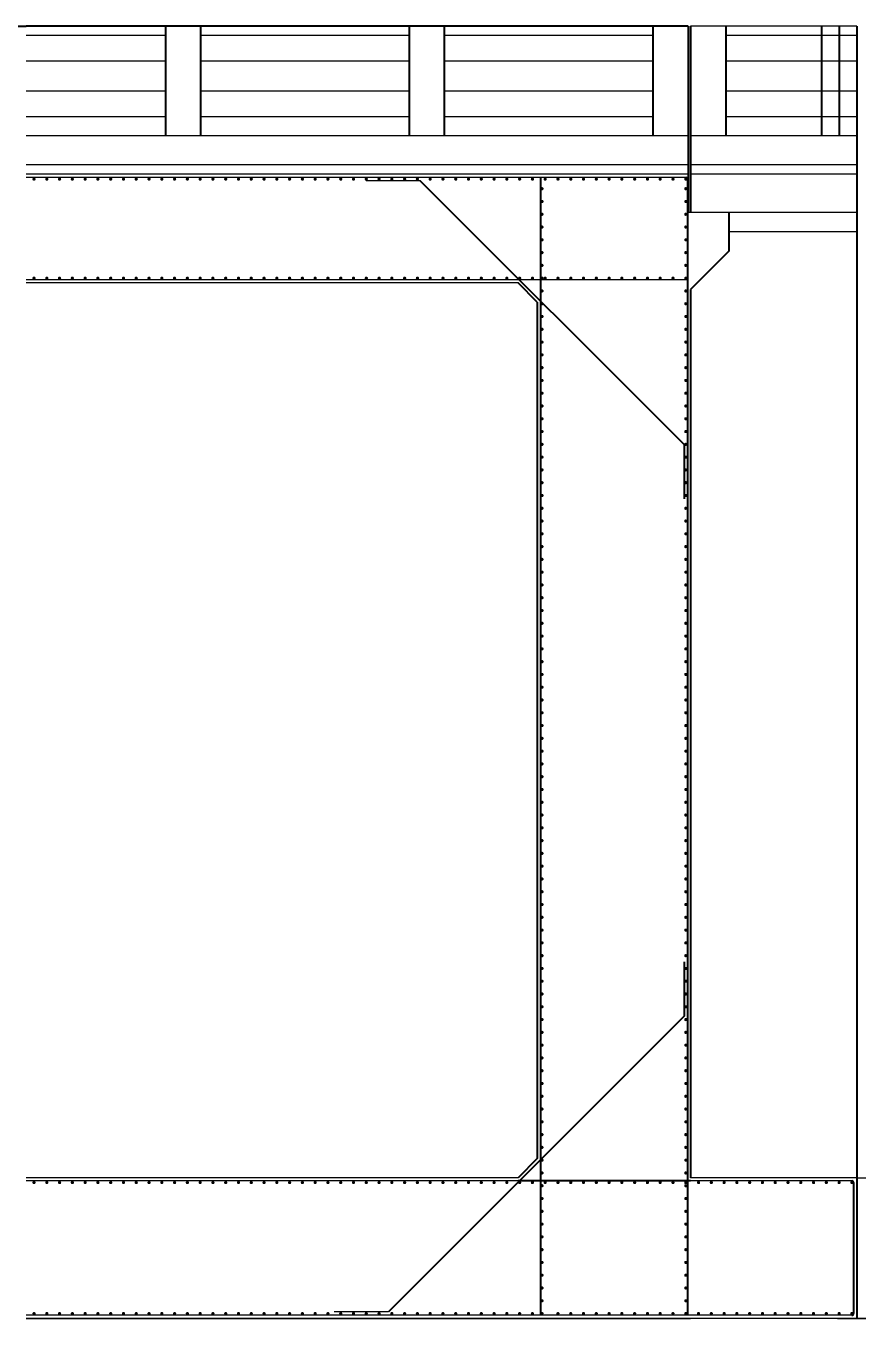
# Model space of a CAD drawing. Header units: millimetres. Extents: x -237855 to 12979, y -14991 to 144223.
# Drawn here: x -10346 to -3836, y 134038 to 144223 of the extents above; entities that cross this region are included whole.
import ezdxf

# ---------------------------------------------------------------- set-up
doc = ezdxf.new("R2010")
doc.units = ezdxf.units.MM
doc.header["$MEASUREMENT"] = 0
doc.layers.add('S TEXT', color=7, linetype='Continuous', lineweight=20)
doc.styles.get("Standard").update_dxf_attribs({"font": 'dutchb.ttf'})
doc.dimstyles.new('ISO-25', dxfattribs={"dimtxt": 1000, "dimasz": 1000, "dimexe": 1.25, "dimexo": 0.625, "dimtad": 0, "dimtxsty": 'Standard', "dimcen": 75, "dimadec": 0, "dimazin": 0, "dimtfac": 1, "dimtmove": 0, "dimatfit": 2, "dimfxl": 0, "dimarcsym": 0})

# ---------------------------------------------------------------- blocks, each defined once
blk = doc.blocks.new('*D19')
at = {"color": 0, "lineweight": -2}
for p, q in [((9154, 134627), (9154, 133162)), ((-29846, 133527), (-29846, 133162)), ((-28846, 133163), (-12128, 133163)), ((8154, 133163), (-8565, 133163))]:
    blk.add_line(p, q, dxfattribs=at)
at = {"color": 0}
for points in [[(-28846, 133330), (-28846, 132996), (-29846, 133163)], [(8154, 133330), (8154, 132996), (9154, 133163)]]:
    blk.add_solid(points, dxfattribs=at)
at = {"layer": 'Defpoints', "color": 0}
for p in [(9154, 134627), (-29846, 133527), (9154, 133163)]:
    blk.add_point(p, dxfattribs=at)
at = {"color": 0, "insert": (-10346, 133163), "char_height": 1000, "attachment_point": 5}
blk.add_mtext('39000', dxfattribs=at)

msp = doc.modelspace()

# ---------------------------------------------------------------- linework, layer by layer
for p, q in [((-15526.35978, 144222.84867), (-10346.35978, 144222.84867)), ((-5166.35978, 144222.84857), (-10346.35978, 144222.84867)), ((-9255.35978, 144222.84861), (-9255.35979, 143362.84861)), ((-8980.35978, 144222.84861), (-8980.35979, 143362.84861)), ((-7348.35978, 144222.84859), (-7348.35979, 143362.84859)), ((-7073.35978, 144222.84859), (-7073.35979, 143362.84859)), ((-5441.35978, 144222.84857), (-5441.35979, 143362.84857)), ((-5166.35978, 144222.84857), (-5166.35979, 142762.84857)), ((-5146.35978, 144222.84857), (-5146.35979, 142762.84857)), ((-4871.35978, 144222.84857), (-4871.35979, 143362.84856)), ((-4121.35978, 144222.84854), (-4121.35979, 143362.84855)), ((-3983.85978, 144222.84854), (-3983.85979, 143362.84854)), ((-3846.35978, 144222.84854), (-3846.35988, 134112.84854)), ((-3846.35978, 144222.84854), (-3846.35988, 134112.84854)), ((-5196.35981, 140948.20391), (-7261.00445, 143012.84861)), ((-6321.35979, 143037.84859), (-6321.35988, 134137.84859)), ((-5171.35979, 143025.34857), (-5171.35988, 134137.84857)), ((-4846.35979, 142762.84856), (-4846.3598, 142462.84856)), ((-4846.3598, 142462.84856), (-5146.3598, 142162.84857)), ((-6346.3598, 142062.84859), (-6496.3598, 142212.8486)), ((-5146.3598, 142162.84857), (-5146.35987, 135212.84857)), ((-6346.3598, 142062.84859), (-6346.35987, 135362.84859)), ((-5196.35981, 140948.20391), (-5196.35982, 140523.93984)), ((-5196.35985, 136901.7573), (-5196.35986, 136477.49323)), ((-5196.35986, 136477.49323), (-7511.00454, 134162.84862)), ((-6346.35987, 135362.84859), (-6496.35987, 135212.8486)), ((-5146.35987, 135187.84857), (-6496.35987, 135187.8486)), ((-3871.35987, 135175.34854), (-3871.35988, 134150.34854))]:
    msp.add_line(p, q)
at = {"const_width": 12.5}
for points in [[(-10277.60979, 143025.34867, -1), (-10290.10979, 143025.34867, -1)], [(-10177.60979, 143025.34867, -1), (-10190.10979, 143025.34867, -1)], [(-10077.60979, 143025.34867, -1), (-10090.10979, 143025.34867, -1)], [(-9977.60979, 143025.34867, -1), (-9990.10979, 143025.34867, -1)], [(-9877.60979, 143025.34866, -1), (-9890.10979, 143025.34866, -1)], [(-9777.60979, 143025.34866, -1), (-9790.10979, 143025.34866, -1)], [(-9677.60979, 143025.34866, -1), (-9690.10979, 143025.34866, -1)], [(-9577.60979, 143025.34866, -1), (-9590.10979, 143025.34866, -1)], [(-9477.60979, 143025.34866, -1), (-9490.10979, 143025.34866, -1)], [(-9377.60979, 143025.34865, -1), (-9390.10979, 143025.34865, -1)], [(-9277.60979, 143025.34865, -1), (-9290.10979, 143025.34865, -1)], [(-9177.60979, 143025.34865, -1), (-9190.10979, 143025.34865, -1)], [(-9077.60979, 143025.34865, -1), (-9090.10979, 143025.34865, -1)], [(-8977.60979, 143025.34865, -1), (-8990.10979, 143025.34865, -1)], [(-8877.60979, 143025.34864, -1), (-8890.10979, 143025.34864, -1)], [(-8777.60979, 143025.34864, -1), (-8790.10979, 143025.34864, -1)], [(-8677.60979, 143025.34864, -1), (-8690.10979, 143025.34864, -1)], [(-8577.60979, 143025.34864, -1), (-8590.10979, 143025.34864, -1)], [(-8477.60979, 143025.34864, -1), (-8490.10979, 143025.34864, -1)], [(-8377.60979, 143025.34863, -1), (-8390.10979, 143025.34863, -1)], [(-8277.60979, 143025.34863, -1), (-8290.10979, 143025.34863, -1)], [(-8177.60979, 143025.34863, -1), (-8190.10979, 143025.34863, -1)], [(-8077.60979, 143025.34863, -1), (-8090.10979, 143025.34863, -1)], [(-7977.60979, 143025.34863, -1), (-7990.10979, 143025.34863, -1)], [(-7877.60979, 143025.34862, -1), (-7890.10979, 143025.34862, -1)], [(-7777.60979, 143025.34862, -1), (-7790.10979, 143025.34862, -1)], [(-7677.60979, 143025.34862, -1), (-7690.10979, 143025.34862, -1)], [(-7577.60979, 143025.34862, -1), (-7590.10979, 143025.34862, -1)], [(-7477.60979, 143025.34862, -1), (-7490.10979, 143025.34862, -1)], [(-7377.60979, 143025.34861, -1), (-7390.10979, 143025.34861, -1)], [(-7277.60979, 143025.34861, -1), (-7290.10979, 143025.34861, -1)], [(-7177.60979, 143025.34861, -1), (-7190.10979, 143025.34861, -1)], [(-7077.60979, 143025.34861, -1), (-7090.10979, 143025.34861, -1)], [(-6977.60979, 143025.34861, -1), (-6990.10979, 143025.34861, -1)], [(-6877.60979, 143025.3486, -1), (-6890.10979, 143025.3486, -1)], [(-6777.60979, 143025.3486, -1), (-6790.10979, 143025.3486, -1)], [(-6677.60979, 143025.3486, -1), (-6690.10979, 143025.3486, -1)], [(-6577.60979, 143025.3486, -1), (-6590.10979, 143025.3486, -1)], [(-6477.60979, 143025.3486, -1), (-6490.10979, 143025.3486, -1)], [(-6377.60979, 143025.34859, -1), (-6390.10979, 143025.34859, -1)], [(-6277.60979, 143025.34859, -1), (-6290.10979, 143025.34859, -1)], [(-6177.60979, 143025.34859, -1), (-6190.10979, 143025.34859, -1)], [(-6077.60979, 143025.34859, -1), (-6090.10979, 143025.34859, -1)], [(-5977.60979, 143025.34859, -1), (-5990.10979, 143025.34859, -1)], [(-5877.60979, 143025.34858, -1), (-5890.10979, 143025.34858, -1)], [(-5777.60979, 143025.34858, -1), (-5790.10979, 143025.34858, -1)], [(-5677.60979, 143025.34858, -1), (-5690.10979, 143025.34858, -1)], [(-5577.60979, 143025.34858, -1), (-5590.10979, 143025.34858, -1)], [(-5477.60979, 143025.34858, -1), (-5490.10979, 143025.34858, -1)], [(-5377.60979, 143025.34857, -1), (-5390.10979, 143025.34857, -1)], [(-5277.60979, 143025.34857, -1), (-5290.10979, 143025.34857, -1)], [(-5177.60979, 143025.34857, -1), (-5190.10979, 143025.34857, -1)], [(-6302.6097, 142950.34859, -1), (-6315.1097, 142950.34859, -1)], [(-5177.6097, 142950.34857, -1), (-5190.1097, 142950.34857, -1)], [(-6302.6097, 142850.34859, -1), (-6315.1097, 142850.34859, -1)], [(-5177.6097, 142850.34857, -1), (-5190.1097, 142850.34857, -1)], [(-6302.60971, 142750.34859, -1), (-6315.10971, 142750.34859, -1)], [(-5177.60971, 142750.34857, -1), (-5190.10971, 142750.34857, -1)], [(-6302.60971, 142650.34859, -1), (-6315.10971, 142650.34859, -1)], [(-5177.60971, 142650.34857, -1), (-5190.10971, 142650.34857, -1)], [(-6302.60971, 142550.34859, -1), (-6315.10971, 142550.34859, -1)], [(-5177.60971, 142550.34857, -1), (-5190.10971, 142550.34857, -1)], [(-6302.60971, 142450.34859, -1), (-6315.10971, 142450.34859, -1)], [(-5177.60971, 142450.34857, -1), (-5190.10971, 142450.34857, -1)], [(-6302.60971, 142350.34859, -1), (-6315.10971, 142350.34859, -1)], [(-5177.60971, 142350.34857, -1), (-5190.10971, 142350.34857, -1)], [(-10277.60972, 142250.34867, -1), (-10290.10972, 142250.34867, -1)], [(-10177.60972, 142250.34867, -1), (-10190.10972, 142250.34867, -1)], [(-10077.60972, 142250.34867, -1), (-10090.10972, 142250.34867, -1)], [(-9977.60972, 142250.34867, -1), (-9990.10972, 142250.34867, -1)], [(-9877.60972, 142250.34866, -1), (-9890.10972, 142250.34866, -1)], [(-9777.60972, 142250.34866, -1), (-9790.10972, 142250.34866, -1)], [(-9677.60972, 142250.34866, -1), (-9690.10972, 142250.34866, -1)], [(-9577.60972, 142250.34866, -1), (-9590.10972, 142250.34866, -1)], [(-9477.60972, 142250.34866, -1), (-9490.10972, 142250.34866, -1)], [(-9377.60972, 142250.34865, -1), (-9390.10972, 142250.34865, -1)], [(-9277.60972, 142250.34865, -1), (-9290.10972, 142250.34865, -1)], [(-9177.60972, 142250.34865, -1), (-9190.10972, 142250.34865, -1)], [(-9077.60972, 142250.34865, -1), (-9090.10972, 142250.34865, -1)], [(-8977.60972, 142250.34865, -1), (-8990.10972, 142250.34865, -1)], [(-8877.60972, 142250.34864, -1), (-8890.10972, 142250.34864, -1)], [(-8777.60972, 142250.34864, -1), (-8790.10972, 142250.34864, -1)], [(-8677.60972, 142250.34864, -1), (-8690.10972, 142250.34864, -1)], [(-8577.60972, 142250.34864, -1), (-8590.10972, 142250.34864, -1)], [(-8477.60972, 142250.34864, -1), (-8490.10972, 142250.34864, -1)], [(-8377.60972, 142250.34863, -1), (-8390.10972, 142250.34863, -1)], [(-8277.60972, 142250.34863, -1), (-8290.10972, 142250.34863, -1)], [(-8177.60972, 142250.34863, -1), (-8190.10972, 142250.34863, -1)], [(-8077.60972, 142250.34863, -1), (-8090.10972, 142250.34863, -1)], [(-7977.60972, 142250.34863, -1), (-7990.10972, 142250.34863, -1)], [(-7877.60972, 142250.34862, -1), (-7890.10972, 142250.34862, -1)], [(-7777.60972, 142250.34862, -1), (-7790.10972, 142250.34862, -1)], [(-7677.60972, 142250.34862, -1), (-7690.10972, 142250.34862, -1)], [(-7577.60972, 142250.34862, -1), (-7590.10972, 142250.34862, -1)], [(-7477.60972, 142250.34862, -1), (-7490.10972, 142250.34862, -1)], [(-7377.60972, 142250.34861, -1), (-7390.10972, 142250.34861, -1)], [(-7277.60972, 142250.34861, -1), (-7290.10972, 142250.34861, -1)], [(-7177.60972, 142250.34861, -1), (-7190.10972, 142250.34861, -1)], [(-7077.60972, 142250.34861, -1), (-7090.10972, 142250.34861, -1)], [(-6977.60972, 142250.34861, -1), (-6990.10972, 142250.34861, -1)], [(-6877.60972, 142250.3486, -1), (-6890.10972, 142250.3486, -1)], [(-6777.60972, 142250.3486, -1), (-6790.10972, 142250.3486, -1)], [(-6677.60972, 142250.3486, -1), (-6690.10972, 142250.3486, -1)], [(-6577.60972, 142250.3486, -1), (-6590.10972, 142250.3486, -1)], [(-6477.60972, 142250.3486, -1), (-6490.10972, 142250.3486, -1)], [(-6377.60972, 142250.34859, -1), (-6390.10972, 142250.34859, -1)], [(-6302.60972, 142250.34859, -1), (-6315.10972, 142250.34859, -1)], [(-6277.60972, 142250.34859, -1), (-6290.10972, 142250.34859, -1)], [(-6177.60972, 142250.34859, -1), (-6190.10972, 142250.34859, -1)], [(-6077.60972, 142250.34859, -1), (-6090.10972, 142250.34859, -1)], [(-5977.60972, 142250.34859, -1), (-5990.10972, 142250.34859, -1)], [(-5877.60972, 142250.34858, -1), (-5890.10972, 142250.34858, -1)], [(-5777.60972, 142250.34858, -1), (-5790.10972, 142250.34858, -1)], [(-5677.60972, 142250.34858, -1), (-5690.10972, 142250.34858, -1)], [(-5577.60972, 142250.34858, -1), (-5590.10972, 142250.34858, -1)], [(-5477.60972, 142250.34858, -1), (-5490.10972, 142250.34858, -1)], [(-5377.60972, 142250.34857, -1), (-5390.10972, 142250.34857, -1)], [(-5277.60972, 142250.34857, -1), (-5290.10972, 142250.34857, -1)], [(-5177.6098, 142250.34857, -1), (-5190.1098, 142250.34857, -1)], [(-5177.60972, 142250.34857, -1), (-5190.10972, 142250.34857, -1)], [(-6302.60972, 142150.34859, -1), (-6315.10972, 142150.34859, -1)], [(-5177.60972, 142150.34857, -1), (-5190.10972, 142150.34857, -1)], [(-6302.60972, 142050.34859, -1), (-6315.10972, 142050.34859, -1)], [(-5177.60972, 142050.34857, -1), (-5190.10972, 142050.34857, -1)], [(-6302.60972, 141950.34859, -1), (-6315.10972, 141950.34859, -1)], [(-5177.60972, 141950.34857, -1), (-5190.10972, 141950.34857, -1)], [(-6302.60972, 141850.34859, -1), (-6315.10972, 141850.34859, -1)], [(-5177.60972, 141850.34857, -1), (-5190.10972, 141850.34857, -1)], [(-6302.60973, 141750.34859, -1), (-6315.10973, 141750.34859, -1)], [(-5177.60973, 141750.34857, -1), (-5190.10973, 141750.34857, -1)], [(-6302.60973, 141650.34859, -1), (-6315.10973, 141650.34859, -1)], [(-5177.60973, 141650.34857, -1), (-5190.10973, 141650.34857, -1)], [(-6302.60973, 141550.34859, -1), (-6315.10973, 141550.34859, -1)], [(-5177.60973, 141550.34857, -1), (-5190.10973, 141550.34857, -1)], [(-6302.60973, 141450.34859, -1), (-6315.10973, 141450.34859, -1)], [(-5177.60973, 141450.34857, -1), (-5190.10973, 141450.34857, -1)], [(-6302.60973, 141350.34859, -1), (-6315.10973, 141350.34859, -1)], [(-5177.60973, 141350.34857, -1), (-5190.10973, 141350.34857, -1)], [(-6302.60974, 141250.34859, -1), (-6315.10974, 141250.34859, -1)], [(-5177.60974, 141250.34857, -1), (-5190.10974, 141250.34857, -1)], [(-6302.60974, 141150.34859, -1), (-6315.10974, 141150.34859, -1)], [(-6302.60974, 141050.34859, -1), (-6315.10974, 141050.34859, -1)], [(-5177.60974, 141150.34857, -1), (-5190.10974, 141150.34857, -1)], [(-5177.60974, 141050.34857, -1), (-5190.10974, 141050.34857, -1)], [(-6302.60974, 140950.34859, -1), (-6315.10974, 140950.34859, -1)], [(-5177.60974, 140950.34857, -1), (-5190.10974, 140950.34857, -1)], [(-6302.60974, 140850.34859, -1), (-6315.10974, 140850.34859, -1)], [(-5177.60974, 140850.34857, -1), (-5190.10974, 140850.34857, -1)], [(-6302.60975, 140750.34859, -1), (-6315.10975, 140750.34859, -1)], [(-5177.60975, 140750.34857, -1), (-5190.10975, 140750.34857, -1)], [(-6302.60975, 140650.34859, -1), (-6315.10975, 140650.34859, -1)], [(-5177.60975, 140650.34857, -1), (-5190.10975, 140650.34857, -1)], [(-6302.60975, 140550.34859, -1), (-6315.10975, 140550.34859, -1)], [(-5177.60975, 140550.34857, -1), (-5190.10975, 140550.34857, -1)], [(-6302.60975, 140450.34859, -1), (-6315.10975, 140450.34859, -1)], [(-5177.60975, 140450.34857, -1), (-5190.10975, 140450.34857, -1)], [(-6302.60975, 140350.34859, -1), (-6315.10975, 140350.34859, -1)], [(-5177.60975, 140350.34857, -1), (-5190.10975, 140350.34857, -1)], [(-6302.60976, 140250.34859, -1), (-6315.10976, 140250.34859, -1)], [(-5177.60976, 140250.34857, -1), (-5190.10976, 140250.34857, -1)], [(-6302.60976, 140150.34859, -1), (-6315.10976, 140150.34859, -1)], [(-5177.60976, 140150.34857, -1), (-5190.10976, 140150.34857, -1)], [(-6302.60976, 140050.34859, -1), (-6315.10976, 140050.34859, -1)], [(-5177.60976, 140050.34857, -1), (-5190.10976, 140050.34857, -1)], [(-6302.60976, 139950.34859, -1), (-6315.10976, 139950.34859, -1)], [(-5177.60976, 139950.34857, -1), (-5190.10976, 139950.34857, -1)], [(-6302.60976, 139850.34859, -1), (-6315.10976, 139850.34859, -1)], [(-5177.60976, 139850.34857, -1), (-5190.10976, 139850.34857, -1)], [(-6302.60977, 139750.34859, -1), (-6315.10977, 139750.34859, -1)], [(-5177.60977, 139750.34857, -1), (-5190.10977, 139750.34857, -1)], [(-6302.60977, 139650.34859, -1), (-6315.10977, 139650.34859, -1)], [(-5177.60977, 139650.34857, -1), (-5190.10977, 139650.34857, -1)], [(-6302.60977, 139550.34859, -1), (-6315.10977, 139550.34859, -1)], [(-5177.60977, 139550.34857, -1), (-5190.10977, 139550.34857, -1)], [(-6302.60977, 139450.34859, -1), (-6315.10977, 139450.34859, -1)], [(-5177.60977, 139450.34857, -1), (-5190.10977, 139450.34857, -1)], [(-6302.60978, 139350.34859, -1), (-6315.10978, 139350.34859, -1)], [(-5177.60978, 139350.34857, -1), (-5190.10978, 139350.34857, -1)], [(-6302.60978, 139250.34859, -1), (-6315.10978, 139250.34859, -1)], [(-5177.60978, 139250.34857, -1), (-5190.10978, 139250.34857, -1)], [(-6302.60978, 139150.34859, -1), (-6315.10978, 139150.34859, -1)], [(-5177.60978, 139150.34857, -1), (-5190.10978, 139150.34857, -1)], [(-6302.60978, 139050.34859, -1), (-6315.10978, 139050.34859, -1)], [(-5177.60978, 139050.34857, -1), (-5190.10978, 139050.34857, -1)], [(-6302.60978, 138950.34859, -1), (-6315.10978, 138950.34859, -1)], [(-5177.60978, 138950.34857, -1), (-5190.10978, 138950.34857, -1)], [(-6302.60979, 138850.34859, -1), (-6315.10979, 138850.34859, -1)], [(-5177.60979, 138850.34857, -1), (-5190.10979, 138850.34857, -1)], [(-6302.60979, 138750.34859, -1), (-6315.10979, 138750.34859, -1)], [(-5177.60979, 138750.34857, -1), (-5190.10979, 138750.34857, -1)], [(-6302.60979, 138650.34859, -1), (-6315.10979, 138650.34859, -1)], [(-5177.60979, 138650.34857, -1), (-5190.10979, 138650.34857, -1)], [(-6302.60979, 138550.34859, -1), (-6315.10979, 138550.34859, -1)], [(-5177.60979, 138550.34857, -1), (-5190.10979, 138550.34857, -1)], [(-6302.60979, 138450.34859, -1), (-6315.10979, 138450.34859, -1)], [(-5177.60979, 138450.34857, -1), (-5190.10979, 138450.34857, -1)], [(-6302.6098, 138350.34859, -1), (-6315.1098, 138350.34859, -1)], [(-5177.6098, 138350.34857, -1), (-5190.1098, 138350.34857, -1)], [(-6302.6098, 138250.34859, -1), (-6315.1098, 138250.34859, -1)], [(-5177.6098, 138250.34857, -1), (-5190.1098, 138250.34857, -1)], [(-6302.6098, 138150.34859, -1), (-6315.1098, 138150.34859, -1)], [(-5177.6098, 138150.34857, -1), (-5190.1098, 138150.34857, -1)], [(-6302.6098, 138050.34859, -1), (-6315.1098, 138050.34859, -1)], [(-5177.6098, 138050.34857, -1), (-5190.1098, 138050.34857, -1)], [(-6302.6098, 137950.34859, -1), (-6315.1098, 137950.34859, -1)], [(-5177.6098, 137950.34857, -1), (-5190.1098, 137950.34857, -1)], [(-6302.60981, 137850.34859, -1), (-6315.10981, 137850.34859, -1)], [(-5177.60981, 137850.34857, -1), (-5190.10981, 137850.34857, -1)], [(-6302.60981, 137750.34859, -1), (-6315.10981, 137750.34859, -1)], [(-5177.60981, 137750.34857, -1), (-5190.10981, 137750.34857, -1)], [(-6302.60981, 137650.34859, -1), (-6315.10981, 137650.34859, -1)], [(-5177.60981, 137650.34857, -1), (-5190.10981, 137650.34857, -1)], [(-6302.60981, 137550.34859, -1), (-6315.10981, 137550.34859, -1)], [(-5177.60981, 137550.34857, -1), (-5190.10981, 137550.34857, -1)], [(-6302.60981, 137450.34859, -1), (-6315.10981, 137450.34859, -1)], [(-5177.60981, 137450.34857, -1), (-5190.10981, 137450.34857, -1)], [(-6302.60982, 137350.34859, -1), (-6315.10982, 137350.34859, -1)], [(-5177.60982, 137350.34857, -1), (-5190.10982, 137350.34857, -1)], [(-6302.60982, 137250.34859, -1), (-6315.10982, 137250.34859, -1)], [(-5177.60982, 137250.34857, -1), (-5190.10982, 137250.34857, -1)], [(-6302.60982, 137150.34859, -1), (-6315.10982, 137150.34859, -1)], [(-5177.60982, 137150.34857, -1), (-5190.10982, 137150.34857, -1)], [(-6302.60982, 137050.34859, -1), (-6315.10982, 137050.34859, -1)], [(-5177.60982, 137050.34857, -1), (-5190.10982, 137050.34857, -1)], [(-6302.60982, 136950.34859, -1), (-6315.10982, 136950.34859, -1)], [(-5177.60982, 136950.34857, -1), (-5190.10982, 136950.34857, -1)], [(-6302.60983, 136850.34859, -1), (-6315.10983, 136850.34859, -1)], [(-5177.60983, 136850.34857, -1), (-5190.10983, 136850.34857, -1)], [(-6302.60983, 136750.34859, -1), (-6315.10983, 136750.34859, -1)], [(-5177.60983, 136750.34857, -1), (-5190.10983, 136750.34857, -1)], [(-6302.60983, 136650.34859, -1), (-6315.10983, 136650.34859, -1)], [(-5177.60983, 136650.34857, -1), (-5190.10983, 136650.34857, -1)], [(-6302.60983, 136550.34859, -1), (-6315.10983, 136550.34859, -1)], [(-5177.60983, 136550.34857, -1), (-5190.10983, 136550.34857, -1)], [(-6302.60983, 136450.34859, -1), (-6315.10983, 136450.34859, -1)], [(-5177.60983, 136450.34857, -1), (-5190.10983, 136450.34857, -1)], [(-6302.60984, 136350.34859, -1), (-6315.10984, 136350.34859, -1)], [(-5177.60984, 136350.34857, -1), (-5190.10984, 136350.34857, -1)], [(-6302.60984, 136250.34859, -1), (-6315.10984, 136250.34859, -1)], [(-5177.60984, 136250.34857, -1), (-5190.10984, 136250.34857, -1)], [(-6302.60984, 136150.34859, -1), (-6315.10984, 136150.34859, -1)], [(-5177.60984, 136150.34857, -1), (-5190.10984, 136150.34857, -1)], [(-6302.60984, 136050.34859, -1), (-6315.10984, 136050.34859, -1)], [(-5177.60984, 136050.34857, -1), (-5190.10984, 136050.34857, -1)], [(-6302.60984, 135950.34859, -1), (-6315.10984, 135950.34859, -1)], [(-5177.60984, 135950.34857, -1), (-5190.10984, 135950.34857, -1)], [(-6302.60985, 135850.34859, -1), (-6315.10985, 135850.34859, -1)], [(-5177.60985, 135850.34857, -1), (-5190.10985, 135850.34857, -1)], [(-6302.60985, 135750.34859, -1), (-6315.10985, 135750.34859, -1)], [(-5177.60985, 135750.34857, -1), (-5190.10985, 135750.34857, -1)], [(-6302.60985, 135650.34859, -1), (-6315.10985, 135650.34859, -1)], [(-6302.60985, 135550.34859, -1), (-6315.10985, 135550.34859, -1)], [(-5177.60985, 135650.34857, -1), (-5190.10985, 135650.34857, -1)], [(-5177.60985, 135550.34857, -1), (-5190.10985, 135550.34857, -1)], [(-6302.60985, 135450.34859, -1), (-6315.10985, 135450.34859, -1)], [(-5177.60985, 135450.34857, -1), (-5190.10985, 135450.34857, -1)], [(-6302.60986, 135350.34859, -1), (-6315.10986, 135350.34859, -1)], [(-5177.60986, 135350.34857, -1), (-5190.10986, 135350.34857, -1)], [(-6302.60986, 135250.34859, -1), (-6315.10986, 135250.34859, -1)], [(-5177.60986, 135250.34857, -1), (-5190.10986, 135250.34857, -1)], [(-10277.60987, 135175.34867, -1), (-10290.10987, 135175.34867, -1)], [(-10177.60987, 135175.34867, -1), (-10190.10987, 135175.34867, -1)], [(-10077.60987, 135175.34867, -1), (-10090.10987, 135175.34867, -1)], [(-9977.60987, 135175.34867, -1), (-9990.10987, 135175.34867, -1)], [(-9877.60987, 135175.34866, -1), (-9890.10987, 135175.34866, -1)], [(-9777.60987, 135175.34866, -1), (-9790.10987, 135175.34866, -1)], [(-9677.60987, 135175.34866, -1), (-9690.10987, 135175.34866, -1)], [(-9577.60987, 135175.34866, -1), (-9590.10987, 135175.34866, -1)], [(-9477.60987, 135175.34866, -1), (-9490.10987, 135175.34866, -1)], [(-9377.60987, 135175.34865, -1), (-9390.10987, 135175.34865, -1)], [(-9277.60987, 135175.34865, -1), (-9290.10987, 135175.34865, -1)], [(-9177.60987, 135175.34865, -1), (-9190.10987, 135175.34865, -1)], [(-9077.60987, 135175.34865, -1), (-9090.10987, 135175.34865, -1)], [(-8977.60987, 135175.34865, -1), (-8990.10987, 135175.34865, -1)], [(-8877.60987, 135175.34864, -1), (-8890.10987, 135175.34864, -1)], [(-8777.60987, 135175.34864, -1), (-8790.10987, 135175.34864, -1)], [(-8677.60987, 135175.34864, -1), (-8690.10987, 135175.34864, -1)], [(-8577.60987, 135175.34864, -1), (-8590.10987, 135175.34864, -1)], [(-8477.60987, 135175.34864, -1), (-8490.10987, 135175.34864, -1)], [(-8377.60987, 135175.34863, -1), (-8390.10987, 135175.34863, -1)], [(-8277.60987, 135175.34863, -1), (-8290.10987, 135175.34863, -1)], [(-8177.60987, 135175.34863, -1), (-8190.10987, 135175.34863, -1)], [(-8077.60987, 135175.34863, -1), (-8090.10987, 135175.34863, -1)], [(-7977.60987, 135175.34863, -1), (-7990.10987, 135175.34863, -1)], [(-7877.60987, 135175.34862, -1), (-7890.10987, 135175.34862, -1)], [(-7777.60987, 135175.34862, -1), (-7790.10987, 135175.34862, -1)], [(-7677.60987, 135175.34862, -1), (-7690.10987, 135175.34862, -1)], [(-7577.60987, 135175.34862, -1), (-7590.10987, 135175.34862, -1)], [(-7477.60987, 135175.34862, -1), (-7490.10987, 135175.34862, -1)], [(-7377.60987, 135175.34861, -1), (-7390.10987, 135175.34861, -1)], [(-7277.60987, 135175.34861, -1), (-7290.10987, 135175.34861, -1)], [(-7177.60987, 135175.34861, -1), (-7190.10987, 135175.34861, -1)], [(-7077.60987, 135175.34861, -1), (-7090.10987, 135175.34861, -1)], [(-6977.60987, 135175.34861, -1), (-6990.10987, 135175.34861, -1)], [(-6877.60987, 135175.3486, -1), (-6890.10987, 135175.3486, -1)], [(-6777.60987, 135175.3486, -1), (-6790.10987, 135175.3486, -1)], [(-6677.60987, 135175.3486, -1), (-6690.10987, 135175.3486, -1)], [(-6577.60987, 135175.3486, -1), (-6590.10987, 135175.3486, -1)], [(-6477.60987, 135175.3486, -1), (-6490.10987, 135175.3486, -1)], [(-6377.60987, 135175.34859, -1), (-6390.10987, 135175.34859, -1)], [(-6302.60986, 135150.34859, -1), (-6315.10986, 135150.34859, -1)], [(-6277.60987, 135175.34859, -1), (-6290.10987, 135175.34859, -1)], [(-6177.60987, 135175.34859, -1), (-6190.10987, 135175.34859, -1)], [(-6077.60987, 135175.34859, -1), (-6090.10987, 135175.34859, -1)], [(-5977.60987, 135175.34859, -1), (-5990.10987, 135175.34859, -1)], [(-5877.60987, 135175.34858, -1), (-5890.10987, 135175.34858, -1)], [(-5777.60987, 135175.34858, -1), (-5790.10987, 135175.34858, -1)], [(-5677.60987, 135175.34858, -1), (-5690.10987, 135175.34858, -1)], [(-5577.60987, 135175.34858, -1), (-5590.10987, 135175.34858, -1)], [(-5477.60987, 135175.34858, -1), (-5490.10987, 135175.34858, -1)], [(-5377.60987, 135175.34857, -1), (-5390.10987, 135175.34857, -1)], [(-5277.60987, 135175.34857, -1), (-5290.10987, 135175.34857, -1)], [(-5177.60987, 135175.34857, -1), (-5190.10987, 135175.34857, -1)], [(-5177.60986, 135150.34857, -1), (-5190.10986, 135150.34857, -1)], [(-5077.60987, 135175.34857, -1), (-5090.10987, 135175.34857, -1)], [(-4977.60987, 135175.34857, -1), (-4990.10987, 135175.34857, -1)], [(-4877.60987, 135175.34856, -1), (-4890.10987, 135175.34856, -1)], [(-4777.60987, 135175.34856, -1), (-4790.10987, 135175.34856, -1)], [(-4677.60987, 135175.34856, -1), (-4690.10987, 135175.34856, -1)], [(-4577.60987, 135175.34856, -1), (-4590.10987, 135175.34856, -1)], [(-4477.60987, 135175.34855, -1), (-4490.10987, 135175.34856, -1)], [(-4377.60987, 135175.34855, -1), (-4390.10987, 135175.34855, -1)], [(-4277.60987, 135175.34855, -1), (-4290.10987, 135175.34855, -1)], [(-4177.60987, 135175.34855, -1), (-4190.10987, 135175.34855, -1)], [(-4077.60987, 135175.34855, -1), (-4090.10987, 135175.34855, -1)], [(-3977.60987, 135175.34854, -1), (-3990.10987, 135175.34855, -1)], [(-3877.60987, 135175.34854, -1), (-3890.10987, 135175.34854, -1)], [(-6302.60986, 135050.34859, -1), (-6315.10986, 135050.34859, -1)], [(-5177.60986, 135050.34857, -1), (-5190.10986, 135050.34857, -1)], [(-6302.60986, 134950.34859, -1), (-6315.10986, 134950.34859, -1)], [(-5177.60986, 134950.34857, -1), (-5190.10986, 134950.34857, -1)], [(-6302.60987, 134850.34859, -1), (-6315.10987, 134850.34859, -1)], [(-5177.60987, 134850.34857, -1), (-5190.10987, 134850.34857, -1)], [(-6302.60987, 134750.34859, -1), (-6315.10987, 134750.34859, -1)], [(-5177.60987, 134750.34857, -1), (-5190.10987, 134750.34857, -1)], [(-6302.60987, 134650.34859, -1), (-6315.10987, 134650.34859, -1)], [(-5177.60987, 134650.34857, -1), (-5190.10987, 134650.34857, -1)], [(-6302.60987, 134550.34859, -1), (-6315.10987, 134550.34859, -1)], [(-5177.60987, 134550.34857, -1), (-5190.10987, 134550.34857, -1)], [(-6302.60987, 134450.34859, -1), (-6315.10987, 134450.34859, -1)], [(-5177.60987, 134450.34857, -1), (-5190.10987, 134450.34857, -1)], [(-6302.60988, 134350.34859, -1), (-6315.10988, 134350.34859, -1)], [(-5177.60988, 134350.34857, -1), (-5190.10988, 134350.34857, -1)], [(-6302.60988, 134250.34859, -1), (-6315.10988, 134250.34859, -1)], [(-5177.60988, 134250.34857, -1), (-5190.10988, 134250.34857, -1)], [(-10277.60988, 134150.34867, -1), (-10290.10988, 134150.34867, -1)], [(-10177.60988, 134150.34867, -1), (-10190.10988, 134150.34867, -1)], [(-10077.60988, 134150.34867, -1), (-10090.10988, 134150.34867, -1)], [(-9977.60988, 134150.34867, -1), (-9990.10988, 134150.34867, -1)], [(-9877.60988, 134150.34866, -1), (-9890.10988, 134150.34866, -1)], [(-9777.60988, 134150.34866, -1), (-9790.10988, 134150.34866, -1)], [(-9677.60988, 134150.34866, -1), (-9690.10988, 134150.34866, -1)], [(-9577.60988, 134150.34866, -1), (-9590.10988, 134150.34866, -1)], [(-9477.60988, 134150.34866, -1), (-9490.10988, 134150.34866, -1)], [(-9377.60988, 134150.34865, -1), (-9390.10988, 134150.34865, -1)], [(-9277.60988, 134150.34865, -1), (-9290.10988, 134150.34865, -1)], [(-9177.60988, 134150.34865, -1), (-9190.10988, 134150.34865, -1)], [(-9077.60988, 134150.34865, -1), (-9090.10988, 134150.34865, -1)], [(-8977.60988, 134150.34865, -1), (-8990.10988, 134150.34865, -1)], [(-8877.60988, 134150.34864, -1), (-8890.10988, 134150.34864, -1)], [(-8777.60988, 134150.34864, -1), (-8790.10988, 134150.34864, -1)], [(-8677.60988, 134150.34864, -1), (-8690.10988, 134150.34864, -1)], [(-8577.60988, 134150.34864, -1), (-8590.10988, 134150.34864, -1)], [(-8477.60988, 134150.34864, -1), (-8490.10988, 134150.34864, -1)], [(-8377.60988, 134150.34863, -1), (-8390.10988, 134150.34863, -1)], [(-8277.60988, 134150.34863, -1), (-8290.10988, 134150.34863, -1)], [(-8177.60988, 134150.34863, -1), (-8190.10988, 134150.34863, -1)], [(-8077.60988, 134150.34863, -1), (-8090.10988, 134150.34863, -1)], [(-7977.60988, 134150.34863, -1), (-7990.10988, 134150.34863, -1)], [(-7877.60988, 134150.34862, -1), (-7890.10988, 134150.34862, -1)], [(-7777.60988, 134150.34862, -1), (-7790.10988, 134150.34862, -1)], [(-7677.60988, 134150.34862, -1), (-7690.10988, 134150.34862, -1)], [(-7577.60988, 134150.34862, -1), (-7590.10988, 134150.34862, -1)], [(-7477.60988, 134150.34862, -1), (-7490.10988, 134150.34862, -1)], [(-7377.60988, 134150.34861, -1), (-7390.10988, 134150.34861, -1)], [(-7277.60988, 134150.34861, -1), (-7290.10988, 134150.34861, -1)], [(-7177.60988, 134150.34861, -1), (-7190.10988, 134150.34861, -1)], [(-7077.60988, 134150.34861, -1), (-7090.10988, 134150.34861, -1)], [(-6977.60988, 134150.34861, -1), (-6990.10988, 134150.34861, -1)], [(-6877.60988, 134150.3486, -1), (-6890.10988, 134150.3486, -1)], [(-6777.60988, 134150.3486, -1), (-6790.10988, 134150.3486, -1)], [(-6677.60988, 134150.3486, -1), (-6690.10988, 134150.3486, -1)], [(-6577.60988, 134150.3486, -1), (-6590.10988, 134150.3486, -1)], [(-6477.60988, 134150.3486, -1), (-6490.10988, 134150.3486, -1)], [(-6377.60988, 134150.34859, -1), (-6390.10988, 134150.34859, -1)], [(-6302.60988, 134150.34859, -1), (-6315.10988, 134150.34859, -1)], [(-6177.60988, 134150.34859, -1), (-6190.10988, 134150.34859, -1)], [(-6077.60988, 134150.34859, -1), (-6090.10988, 134150.34859, -1)], [(-5977.60988, 134150.34859, -1), (-5990.10988, 134150.34859, -1)], [(-5877.60988, 134150.34858, -1), (-5890.10988, 134150.34858, -1)], [(-5777.60988, 134150.34858, -1), (-5790.10988, 134150.34858, -1)], [(-5677.60988, 134150.34858, -1), (-5690.10988, 134150.34858, -1)], [(-5577.60988, 134150.34858, -1), (-5590.10988, 134150.34858, -1)], [(-5477.60988, 134150.34858, -1), (-5490.10988, 134150.34858, -1)], [(-5377.60988, 134150.34857, -1), (-5390.10988, 134150.34857, -1)], [(-5277.60988, 134150.34857, -1), (-5290.10988, 134150.34857, -1)], [(-5177.60988, 134150.34857, -1), (-5190.10988, 134150.34857, -1)], [(-5177.60988, 134150.34857, -1), (-5190.10988, 134150.34857, -1)], [(-5077.60988, 134150.34857, -1), (-5090.10988, 134150.34857, -1)], [(-4977.60988, 134150.34857, -1), (-4990.10988, 134150.34857, -1)], [(-4877.60988, 134150.34856, -1), (-4890.10988, 134150.34856, -1)], [(-4777.60988, 134150.34856, -1), (-4790.10988, 134150.34856, -1)], [(-4677.60988, 134150.34856, -1), (-4690.10988, 134150.34856, -1)], [(-4577.60988, 134150.34856, -1), (-4590.10988, 134150.34856, -1)], [(-4477.60988, 134150.34855, -1), (-4490.10988, 134150.34856, -1)], [(-4377.60988, 134150.34855, -1), (-4390.10988, 134150.34855, -1)], [(-4277.60988, 134150.34855, -1), (-4290.10988, 134150.34855, -1)], [(-4177.60988, 134150.34855, -1), (-4190.10988, 134150.34855, -1)], [(-4077.60988, 134150.34855, -1), (-4090.10988, 134150.34855, -1)], [(-3977.60988, 134150.34854, -1), (-3990.10988, 134150.34855, -1)], [(-3877.60988, 134150.34854, -1), (-3890.10988, 134150.34854, -1)]]:
    msp.add_lwpolyline(points, format="xyb", close=True, dxfattribs=at)
for centre, start, end in [((-5183.85979, 143025.34857), 359.999999418, 89.999998837), ((-3883.85987, 135175.34854), 359.999999418, 89.999998837), ((-3883.85988, 134150.34854), 269.999998837, 359.999999418)]:
    msp.add_arc(centre, 12.5, start, end)
at = {"layer": 'S TEXT'}
for p, q in [((-3846.35978, 144222.84854), (-5146.35978, 144222.84857)), ((-9255.35978, 144147.84865), (-10346.35977, 144147.84867)), ((-7348.35978, 144147.84861), (-8980.35978, 144147.84865)), ((-5441.35978, 144147.84857), (-7073.35978, 144147.84861)), ((-3846.35978, 144147.84854), (-4871.35978, 144147.84856)), ((-9255.35978, 143947.84865), (-10346.35977, 143947.84867)), ((-7348.35978, 143947.84861), (-8980.35978, 143947.84865)), ((-5441.35978, 143947.84857), (-7073.35978, 143947.84861)), ((-3846.35978, 143947.84854), (-4871.35978, 143947.84856)), ((-9255.35978, 143712.84865), (-10346.35978, 143712.84867)), ((-7348.35978, 143712.84861), (-8980.35978, 143712.84865)), ((-5441.35978, 143712.84857), (-7073.35978, 143712.84861)), ((-3846.35978, 143712.84854), (-4871.35978, 143712.84856)), ((-9255.35979, 143512.84865), (-10346.35978, 143512.84867)), ((-7348.35979, 143512.84861), (-8980.35979, 143512.84865)), ((-5441.35979, 143512.84857), (-7073.35979, 143512.84861)), ((-3846.35979, 143512.84854), (-4871.35979, 143512.84856)), ((-5166.35979, 143362.84857), (-10346.35978, 143362.84867)), ((-3846.35979, 143362.84854), (-5146.35979, 143362.84857)), ((-5166.35979, 143137.84857), (-10346.35979, 143137.84867)), ((-3846.35979, 143137.84854), (-5146.35979, 143137.84857)), ((-5166.35979, 143062.84857), (-10346.35979, 143062.84867)), ((-5183.85979, 143037.84857), (-10346.35979, 143037.84867)), ((-7261.00445, 143012.84861), (-7685.26852, 143012.84862)), ((-3846.35979, 143062.84854), (-5146.35979, 143062.84857)), ((-3846.35979, 142762.84854), (-5166.35979, 142762.84857)), ((-3846.35979, 142612.84854), (-4846.35979, 142612.84856)), ((-5171.3598, 142237.84857), (-10346.3598, 142237.84867)), ((-6496.3598, 142212.8486), (-10346.3598, 142212.84867)), ((-6496.35987, 135212.8486), (-10346.35987, 135212.84867)), ((-6496.35987, 135187.8486), (-10346.35987, 135187.84867)), ((-3846.35987, 135212.84854), (-5146.35987, 135212.84857)), ((-3883.85987, 135187.84854), (-5146.35987, 135187.84857)), ((-3846.35987, 135212.84854), (-2546.35987, 135212.84854)), ((-3883.85988, 134137.84854), (-10346.35988, 134137.84867)), ((-7511.00454, 134162.84862), (-7935.26861, 134162.84863)), ((-10346.35988, 134112.84878), (-5146.35985, 134112.84878)), ((-3696.35988, 134112.84854), (-10346.35988, 134112.84867)), ((-3996.35988, 134112.84854), (2653.64012, 134112.84854))]:
    msp.add_line(p, q, dxfattribs=at)

# ---------------------------------------------------------------- dimensions: what is measured, and where the dimension line sits
dim = msp.add_linear_dim(base=(9153.64013, 133162.99816), p1=(-29846.35987, 133527.19429), p2=(9153.64013, 134627.19389), dimstyle='ISO-25')
dim.commit()
dim.dimension.update_dxf_attribs({"geometry": '*D19', "text_midpoint": (-10346.35987, 133162.99816)})

doc.saveas('drawing.dxf')
